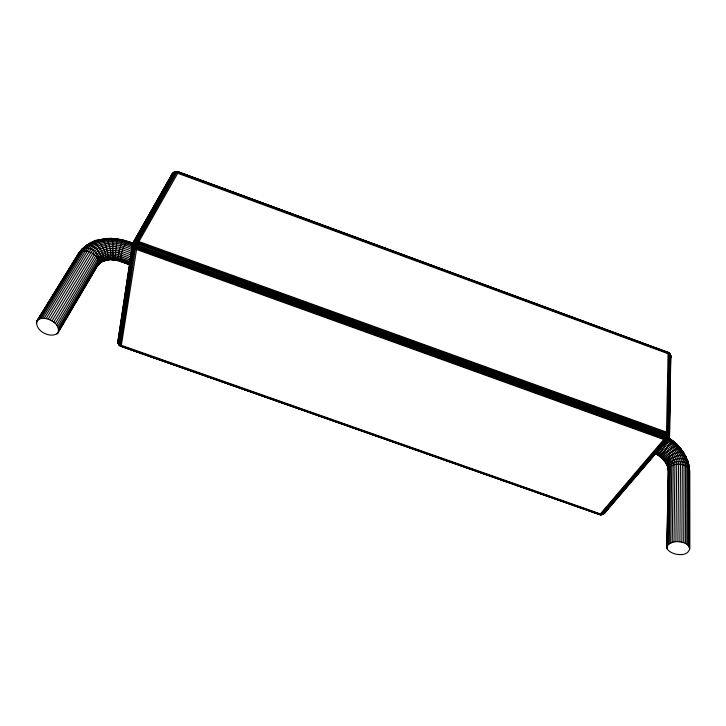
<?xml version="1.0" encoding="UTF-8"?>
<svg xmlns="http://www.w3.org/2000/svg" width="726" height="726" viewBox="0 0 726 726"><rect width="100%" height="100%" fill="white"/><g stroke="black" fill="none" stroke-linecap="round" stroke-linejoin="round"><path stroke-width="1.09" d="M122.721 240.832L122.503 239.78L111.396 238.337L112.394 240.315L112.929 244.68L112.902 255.507L112.103 259.609L107.929 259.599L109.635 259.536M689.7 548.457L688.021 545.172L688.103 467.707L687.758 463.796L685.035 455.683C678.374 453.922 662.956 459.431 668.219 468.116C666.259 461.691 661.567 456.291 655.56 453.323L658.654 450.338L661.332 446.063C668.328 449.657 674.645 456.445 674.926 464.658L674 541.886C652.456 548.747 686.914 562.75 689.7 548.457L689.682 471.02L689.092 465.62L687.495 460.438C681.505 456.237 668.374 459.386 667.729 467.335M688.92 546.224L688.575 464.667C683.03 458.932 667.149 461.064 668.219 470.775L666.867 547.722M688.021 545.172L686.832 544.21L686.987 466.745C686.56 454.912 678.211 444.884 668.664 438.658L668.71 437.76L676.85 444.176L680.534 448.269L683.665 453.069L683.42 453.832M686.832 544.21L683.701 542.667L684.046 465.239C683.692 454.812 676.333 445.973 667.92 440.482L668.664 438.658M685.38 543.366L685.616 465.92C685.226 454.775 677.358 445.328 668.374 439.466M683.701 542.667L681.859 542.131L682.313 464.731C681.995 455.02 675.144 446.789 667.321 441.68L667.92 440.482M681.859 542.131L679.908 541.778L680.48 464.413C680.099 454.512 672.657 446.218 664.272 441.717M679.908 541.778L677.903 541.614L678.601 464.295C678.265 455.211 671.496 447.57 663.827 443.386M674 541.886L675.915 541.66L676.732 464.377C676.405 455.574 669.644 448.305 662.139 444.457M670.624 542.912L671.75 465.783C671.514 458.387 665.851 452.28 659.553 449.049M672.222 542.313L673.256 465.13C672.993 457.389 667.049 450.991 660.46 447.606M669.263 543.665L670.479 466.582C670.252 459.413 664.762 453.478 658.654 450.338M121.115 346.093C118.91 346.32 117.022 342.1 118.229 339.913L118.356 341.166M120.498 346.13L599.15 514.507L600.502 513.79L663.764 439.502L666.922 437.351L668.637 434.221L670.107 354.987L669.853 353.852L668.129 352.364L178.551 171.853L138.947 241.558L137.123 245.869L121.351 345.367C119.273 347.255 117.322 342.49 117.966 340.576M666.967 546.605L668.31 469.64C668.101 462.28 662.475 456.173 656.204 452.96M669.009 432.632L669.109 427.033M669.735 391.169L669.871 383.319M667.121 548.829L667.548 523.945M667.802 509.244L668.292 480.966M667.412 545.544L668.728 468.542C668.519 461.391 663.047 455.456 656.957 452.325M669.49 426.452L669.327 436.544L668.21 438.976L604.667 513.173L601.754 514.38L119.726 344.741L118.156 343.153L117.866 341.274L132.622 243.646L171.853 174.44L173.568 172.47L175.302 171.853L174.449 172.543M669.744 411.887L670.225 383.854M670.452 370.405L670.615 355.568L669.708 354.488M668.101 353.081L669.898 353.916L670.806 356.176L669.472 434.665L667.403 438.114L663.764 439.502L136.225 249.372C133.194 248.619 131.143 245.034 133.266 242.366L172.207 173.841L174.694 171.899M669.227 437.261L667.312 439.321L663.764 439.502L666.504 435.854L667.385 432.487L668.855 354.025C668.655 351.865 665.579 350.885 668.065 353.68L666.541 432.124L665.851 435.573L663.764 439.502L665.506 439.874L668.21 438.976L669.544 435.936L670.615 355.568M668.183 544.554L669.454 467.508C669.245 460.42 663.818 454.54 657.774 451.445M683.629 452.443L683.32 451.98C676.587 451.173 667.711 456.209 665.488 462.671L665.824 463.124L663.873 460.438C666.985 454.521 673.773 449.267 680.335 447.951L683.665 453.069M670.851 356.176L670.298 358.662M670.869 357.455L670.515 354.969M670.806 356.176L668.065 353.68L175.746 172.534L172.706 173.332L132.713 243.646L117.93 341.982L119.073 343.979L121.351 345.367L120.117 345.866L119.246 345.131L119.363 343.716M120.915 346.411L121.351 345.367L119.146 344.605L118.156 342.681L132.676 246.495L133.992 244.834L135.953 244.562L665.851 435.573L667.884 437.043L667.693 439.402M669.181 437.333L669.181 434.048L666.541 432.124L138.947 241.558C132.858 238.364 130.045 247.575 136.225 249.372L135.236 244.544L136.052 241.105L174.875 172.534L175.61 171.717L178.142 172.098L668.682 352.954L669.544 354.469L668.12 432.941L666.532 437.007L663.764 439.502L666.631 439.257L669.181 437.333L668.401 435.019L666.35 433.749L138.194 243.074C136.179 242.239 132.831 242.43 132.332 245.034M668.219 470.775C669.98 461.21 689.382 462.244 689.555 472.154L689.573 549.564M689.092 465.62L689.155 467.68L688.684 465.829M667.729 352.264L669.526 353.417L670.534 355.558L669.181 434.048L667.212 437.724L663.764 439.502C666.277 439.539 669.408 438.114 669.599 435.301M687.976 463.061L687.967 461.228L685.035 455.683M599.413 513.772L598.623 513.545L600.257 514.761L600.502 513.79C602.435 514.67 605.348 513.772 605.42 511.358L604.967 511.785M130.417 263.139C120.97 258.71 105.896 254.082 98.427 264.427L57.935 333.053C50.403 339.296 33.786 330.357 37.135 320.484L78.608 253.283L82.21 248.846L86.666 245.234C96.649 243.909 107.394 259.881 96.903 266.424L78.09 298.25M37.135 320.484C44.585 314.031 61.528 323.17 57.935 333.053M77.727 255.661L78.608 253.283L82.21 248.846M116.968 239.099L122.649 239.816M132.413 245.769C132.876 243.373 135.962 243.192 137.822 243.963L667.503 435.364L668.682 436.852L668.555 438.486L602.889 514.398M111.332 259.463L114.935 259.808L117.104 238.772M599.558 514.507L601.763 514.38L601.182 514.761L600.502 513.79L599.694 514.661M174.176 172.997L172.244 173.922L171.645 175.12L173.568 172.47L175.556 172.216M670.597 357.419L670.57 356.167M610.421 506.067L603.769 513.854L601.999 514.607L600.502 513.79L600.829 514.807M669.544 435.936L668.846 437.823L633.789 478.77M661.967 458.351L664.562 460.838C656.749 457.071 674.935 445.592 676.75 444.739L680.48 448.768M117.957 341.175L118.211 340.521M604.858 512.456L602.444 514.58M133.775 241.867L133.793 246.06L136.225 249.372L136.706 244.68L137.958 241.268L176.654 172.67C177.108 170.692 180.22 172.616 177.407 172.026L177.843 172.507M101.576 261.015C110.751 260.171 102.275 242.121 96.186 240.66C88.527 242.856 82.528 247.938 78.009 254.399L36.545 321.582M80.804 250.76L86.666 245.234M667.321 441.68L660.814 451.563L658.428 454.204L657.493 454.794L657.23 454.349L662.366 458.442M105.034 239.48L105.796 238.518L111.65 238.355M96.903 266.424C103.537 257.639 87.302 247.067 79.506 252.358L38.042 319.576M603.17 514.099L605.048 512.647M58.761 329.377L98.736 261.814C106.241 251.468 121.342 256.124 130.807 260.561M58.824 330.738L98.745 263.184C106.187 252.902 121.169 257.567 130.553 261.959M57.009 333.933L58.153 332.009M59.287 330.076L74.106 305.002M75.241 303.069L76.956 300.183M57.626 326.455L97.783 258.901C105.397 248.356 120.788 252.24 130.626 256.931M58.352 327.934L98.418 260.38C106.078 249.817 121.478 254.436 131.179 258.991M173.423 173.196L173.732 172.67L172.035 174.594M56.583 324.985L96.857 257.44C104.789 246.45 120.843 250.225 131.179 255.171M55.258 323.56L95.66 256.033C103.999 244.499 120.861 248.156 131.796 253.392M53.706 322.235L94.244 254.735C102.756 242.911 120.044 245.842 131.451 251.296M51.954 321.046L92.629 253.574C101.658 241.05 119.981 243.863 132.15 249.653M50.076 320.03L90.886 252.584C100.46 239.335 119.872 242.012 132.849 248.156M48.107 319.222L89.062 251.813C98.908 238.146 118.946 240.17 132.531 246.486M46.128 318.641L87.211 251.269C97.329 237.193 117.984 238.609 132.177 245.052M44.195 318.315L85.387 250.978C96.05 236.177 117.784 237.484 132.776 244.245M40.692 318.442L82.074 251.16L84.588 247.884L91.739 242.566C99.771 243.954 108.846 259.236 98.836 263.683L101.812 261.904M42.362 318.242L83.662 250.942C94.807 235.451 117.521 236.73 133.285 243.646M36.3 322.834L38.079 319.957M39.258 318.033L41.627 314.195M42.807 312.28L43.996 310.356M45.765 307.479L47.544 304.602M49.323 301.726L51.092 298.84M52.281 296.925L60.567 283.485M61.746 281.57L64.115 277.731M65.295 275.807L66.483 273.893M68.253 271.016L70.032 268.13M71.212 266.215L72.99 263.338M74.769 260.452L76.539 257.576M39.24 318.886L83.29 248.228C91.83 245.824 104.544 257.385 97.81 265.525M662.058 458.505L659.762 456.472L660.243 455.81M133.067 243.246L122.503 239.78L119.155 251.024L117.803 258.765L117.83 260.634L118.211 260.325M103.364 261.242C111.024 260.253 107.031 250.016 105.624 245.352C103.019 233.881 90.732 242.493 84.924 246.541M616.374 498.562L631.702 480.639M633.163 478.933L636.085 475.521M637.546 473.815L640.459 470.403M641.92 468.697L644.116 466.137M646.303 463.569L648.49 461.01M650.687 458.451L652.874 455.892M655.061 453.333L656.522 451.626M659.444 448.214L660.905 446.508M663.818 443.096L665.279 441.39M611.882 504.361L614.795 500.949M616.256 499.243L619.178 495.831M620.639 494.125L623.561 490.712M625.022 489.006L627.219 486.447M629.406 483.888L631.593 481.329M601.182 514.761L602.498 514.28M659.762 456.472L672.938 440.755L672.585 441.09L668.973 438.531M98.164 264.709C106.504 255.307 120.725 259.563 130.408 264.073M600.656 514.598L602.108 514.108L665.506 439.874L665.225 438.45L135.898 247.593L134.428 248.455L119.736 344.532L120.217 345.621L121.868 346.402M128.284 241.84C123.42 243.355 120.035 255.933 120.707 261.487L129.736 264.727M175.864 171.645L174.059 172.67L135.19 241.223L134.7 245.651L136.225 249.372L133.974 247.221L132.894 244.653L132.976 243.056L135.726 241.812L138.575 242.266L666.486 432.896L668.637 434.221L669.499 436.027M104.644 260.126C115.144 262.013 109.544 243.001 106.259 238.527L99.834 239.671M121.514 261.306L120.707 261.487M89.861 243.156L90.723 242.711M600.257 514.761L601.001 514.407M178.451 172.552L177.153 171.545L175.746 172.534L136.987 241.114L135.953 244.562L136.225 249.372L134.8 247.847M100.787 262.059L106.613 260.153M100.95 262.322L104.099 260.879M90.16 243.473L94.044 241.803M603.605 513.101L604.286 512.81M601.999 514.607L666.323 439.856L666.595 438.631L665.905 437.769L136.325 246.677L134.555 246.786L133.702 247.865L119.073 343.979L120.117 345.866M175.61 171.717L176.944 171.708M174.158 172.098L175.329 171.663M602.698 513.854L603.424 513.663M600.747 514.779L602.834 514.416M174.839 171.844L176.482 171.545M105.37 260.452C113.619 257.984 121.923 261.414 129.509 264.373M106.259 238.527L94.616 241.114L96.186 240.66M103.165 239.172L108.265 238.745M120.979 346.32L121.641 346.592L121.351 345.367L119.1 345.004L118.547 343.353L133.112 247.203L134.21 245.815L135.862 245.579L666.532 437.007L667.403 438.114L667.058 439.693L603.551 513.89L600.502 513.79L602.244 514.571M600.574 514.262L664.644 439.756L664.508 439.03L136.361 248.601L135.317 248.846L120.498 344.995L120.997 345.748L600.42 514.253M675.915 541.66L677.903 541.614M176.037 171.545L177.153 171.545L178.142 172.507M112.203 259.527L116.496 260.017M111.595 259.835L117.984 260.634M600.239 514.625L600.919 514.68M108.419 259.962L108.891 260.008M176.79 171.545L178.088 171.79M600.348 514.571L121.287 346.284M119.844 239.634L121.768 239.997M599.467 514.208L122.939 346.783M599.857 514.661L598.923 514.317M177.58 171.663L178.678 171.962M117.83 260.634L130.072 264.79M121.351 346.538L599.44 514.543M122.513 261.669L129.509 264.182M127.712 241.341L132.731 243.156M127.268 241.558L133.303 243.727M178.369 171.899L667.766 352.282M179.812 172.625L667.611 352.537M183.006 174.204L190.448 176.953M196.819 179.295L204.26 182.044M210.64 184.386L218.072 187.126M224.452 189.477L231.884 192.218M238.264 194.568L243.573 196.528M252.076 199.659L257.394 201.619M265.888 204.75L271.206 206.71M279.701 209.841L285.019 211.801M293.522 214.932L298.831 216.892M307.334 220.023L312.643 221.984M321.146 225.114L324.331 226.294M334.958 230.206L338.144 231.385M348.77 235.297L351.965 236.476M362.583 240.388L365.777 241.567M376.404 245.479L379.589 246.659M390.216 250.57L393.401 251.74M404.028 255.661L407.213 256.832M423.158 262.712L426.344 263.883M436.97 267.803L440.156 268.974M450.782 272.894L453.968 274.065M464.595 277.985L469.903 279.937M478.407 283.076L483.725 285.028M492.219 288.168L499.66 290.908M506.04 293.259L513.473 295.999M519.852 298.35L527.285 301.09M533.664 303.432L541.106 306.181M547.477 308.523L554.918 311.272M561.289 313.614L568.73 316.355M575.101 318.705L582.542 321.446M588.922 323.796L594.231 325.756M602.734 328.887L608.043 330.847M616.546 333.978L621.855 335.938M630.359 339.069L635.677 341.029M644.171 344.16L649.489 346.12M657.983 349.251L663.301 351.212M668.174 352.555L669.526 353.417L670.742 355.549M667.23 352.037L668.446 352.591M669.671 354.978L670.189 355.558L670.134 354.451L669.054 354.052M655.043 453.414L657.493 454.794M120.398 345.703L119.745 345.249L121.351 345.367L118.819 344.587L118.383 342.454L118.81 343.099M669.345 438.313L676.913 444.357M668.773 438.087C676.278 442.806 682.168 449.712 686.233 457.552L683.32 451.98M657.275 454.703L659.825 456.454M117.993 342.445L119.2 344.269M119.164 344.741L118.674 343.679M669.082 353.09L669.617 354.007M670.47 354.95L668.047 353.09L176.972 172.189L174.412 172.18L173.323 172.942L134.428 241.486L133.992 244.834L135.018 247.72M666.786 464.985L667.212 465.602L665.488 462.671M685.725 456.173L686.124 456.799M687.495 460.438L689.283 466.637M686.615 458.469L688.13 462.108M667.539 466.464L668.283 469.668L668.065 468.66M689.355 469.922L689.555 472.154M689.473 469.876L689.482 547.331"/></g></svg>
